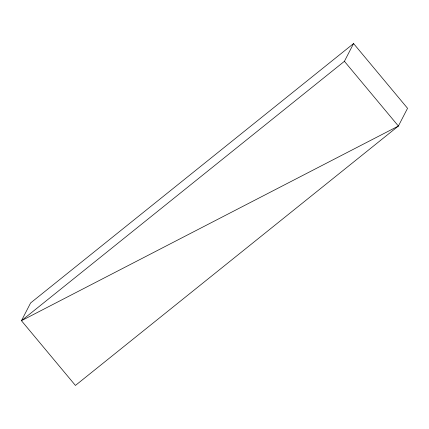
<?xml version="1.0" encoding="UTF-8"?>
<svg xmlns="http://www.w3.org/2000/svg" width="429" height="429" viewBox="0 0 429 429"><rect width="100%" height="100%" fill="white"/><g stroke="black" fill="none" stroke-linecap="round" stroke-linejoin="round"><path stroke-width="0.64" d="M344.412 61.315L398.391 126.046L21.45 320.704L344.412 61.315L353.576 43.56L407.55 108.296L398.391 126.046L75.424 385.44L21.45 320.704L30.609 302.954L353.576 43.56"/></g></svg>
